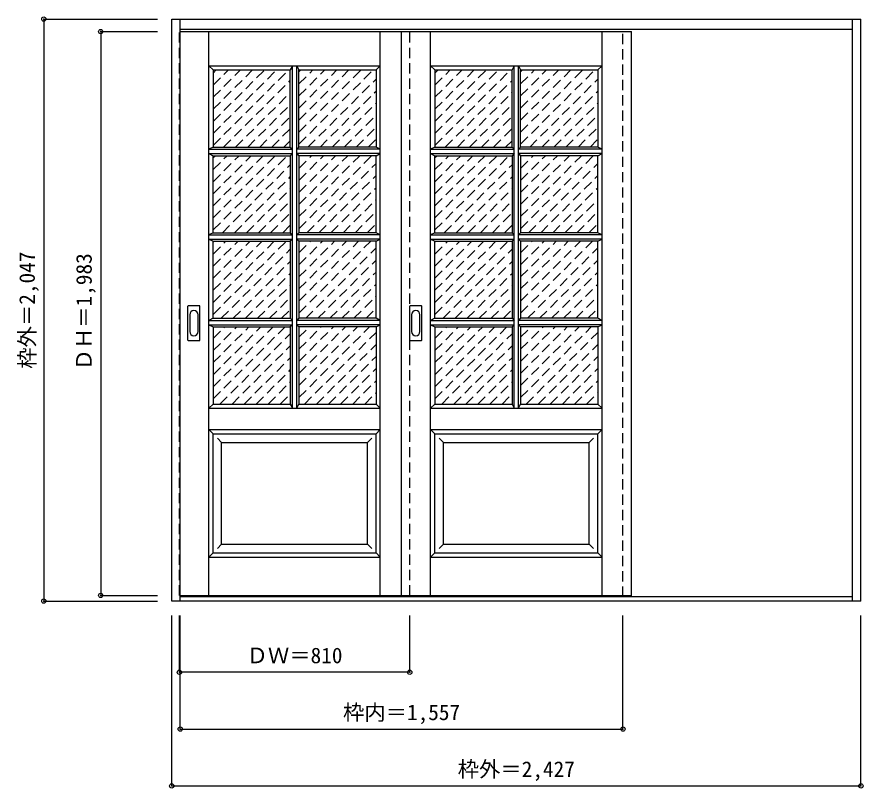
# Model space of a CAD drawing. Units: millimetres, scale not verified. Extents: x -1325 to 1652, y -1778 to 934.
import ezdxf
from ezdxf.enums import TextEntityAlignment as Align

# ---------------------------------------------------------------- set-up
doc = ezdxf.new("R2010")
doc.units = ezdxf.units.MM
doc.header["$LTSCALE"] = 30
doc.header["$PDMODE"] = 32
doc.header["$PDSIZE"] = 15
doc.linetypes.add('DASHED1', pattern=[1.8, 1.2, -0.6])
doc.layers.add('0-0', color=4, linetype='Continuous')
doc.layers.add('0-1_寸法', color=7, linetype='Continuous')
doc.styles.add('ＭＳ ゴシック', font='')
doc.styles.get('ＭＳ ゴシック').set_extended_font_data('MS Gothic')

msp = doc.modelspace()

# ---------------------------------------------------------------- linework, layer by layer
at = {"layer": '0-0', "color": 3}
for p, q in [((-779.93, -1120.48), (-779.93, 926.52)), ((-779.93, 926.52), (1644.07, 926.52)), ((-749.93, -1120.48), (-749.93, 926.52)), ((1614.07, -1120.48), (1614.07, 926.52)), ((1644.07, -1120.48), (1644.07, 926.52)), ((-749.93, 890.52), (1614.07, 890.52)), ((-749.93, 882.52), (837.07, 882.52)), ((27.07, 882.52), (27.07, -1100.48)), ((-634.43, 747.52), (-362.93, 747.52)), ((-362.93, 476.02), (-362.93, 747.52)), ((-332.93, 476.02), (-332.93, 747.52)), ((-332.93, 747.52), (-61.43, 747.52)), ((145.57, 747.52), (417.07, 747.52)), ((417.07, 476.02), (417.07, 747.52)), ((447.07, 476.02), (447.07, 747.52)), ((447.07, 747.52), (718.57, 747.52)), ((-634.43, 175.02), (-634.43, 446.02)), ((-634.43, 446.02), (-362.93, 446.02)), ((-362.93, 446.02), (-362.93, 175.02)), ((-332.93, 446.02), (-332.93, 175.02)), ((-61.43, 446.02), (-332.93, 446.02)), ((-61.43, 175.02), (-61.43, 446.02)), ((145.57, 175.02), (145.57, 446.02)), ((145.57, 446.02), (417.07, 446.02)), ((417.07, 446.02), (417.07, 175.02)), ((447.07, 446.02), (447.07, 175.02)), ((718.57, 446.02), (447.07, 446.02)), ((718.57, 175.02), (718.57, 446.02)), ((-634.43, 175.02), (-362.93, 175.02)), ((-61.43, 175.02), (-332.93, 175.02)), ((145.57, 175.02), (417.07, 175.02)), ((718.57, 175.02), (447.07, 175.02)), ((-634.43, -125.98), (-634.43, 145.02)), ((-634.43, 145.02), (-362.93, 145.02)), ((-362.93, 145.02), (-362.93, -125.98)), ((-332.93, 145.02), (-332.93, -125.98)), ((-61.43, 145.02), (-332.93, 145.02)), ((-61.43, -125.98), (-61.43, 145.02)), ((145.57, -125.98), (145.57, 145.02)), ((145.57, 145.02), (417.07, 145.02)), ((417.07, 145.02), (417.07, -125.98)), ((447.07, 145.02), (447.07, -125.98)), ((718.57, 145.02), (447.07, 145.02)), ((718.57, -125.98), (718.57, 145.02)), ((-722.93, -202.48), (-722.93, -83.48)), ((-682.43, -81.98), (-721.43, -81.98)), ((-680.93, -202.48), (-680.93, -83.48)), ((57.07, -202.48), (57.07, -83.48)), ((97.57, -81.98), (58.57, -81.98)), ((99.07, -202.48), (99.07, -83.48)), ((-634.43, -125.98), (-362.93, -125.98)), ((-61.43, -125.98), (-332.93, -125.98)), ((145.57, -125.98), (417.07, -125.98)), ((718.57, -125.98), (447.07, -125.98)), ((-634.43, -155.98), (-634.43, -427.48)), ((-634.43, -155.98), (-362.93, -155.98)), ((-362.93, -155.98), (-362.93, -427.48)), ((-61.43, -155.98), (-332.93, -155.98)), ((-61.43, -155.98), (-61.43, -427.48)), ((145.57, -155.98), (145.57, -427.48)), ((145.57, -155.98), (417.07, -155.98)), ((417.07, -155.98), (417.07, -427.48)), ((718.57, -155.98), (447.07, -155.98)), ((718.57, -155.98), (718.57, -427.48)), ((-721.43, -203.98), (-682.43, -203.98)), ((58.57, -203.98), (97.57, -203.98)), ((-634.43, -427.48), (-362.93, -427.48)), ((145.57, -427.48), (417.07, -427.48)), ((-634.43, -532.48), (-61.43, -532.48)), ((-634.43, -950.48), (-634.43, -532.48)), ((-61.43, -950.48), (-61.43, -532.48)), ((145.57, -532.48), (718.57, -532.48)), ((145.57, -950.48), (145.57, -532.48)), ((718.57, -950.48), (718.57, -532.48)), ((-634.43, -950.48), (-61.43, -950.48)), ((145.57, -950.48), (718.57, -950.48)), ((1644.07, -1120.48), (-779.93, -1120.48)), ((1614.07, -1105.48), (-749.93, -1105.48))]:
    msp.add_line(p, q, dxfattribs=at)
at = {"layer": '0-0', "color": 7}
for p, q in [((-649.43, -1100.48), (-649.43, 882.52)), ((-46.43, -1100.48), (-46.43, 882.52)), ((130.57, -1100.48), (130.57, 882.52)), ((733.57, -1100.48), (733.57, 882.52)), ((-649.43, 762.52), (-46.43, 762.52)), ((-649.43, 762.52), (-634.43, 747.52)), ((-355.43, 762.52), (-362.93, 747.52)), ((-355.43, -442.48), (-355.43, 762.52)), ((-340.43, -442.48), (-340.43, 762.52)), ((-340.43, 762.52), (-332.93, 747.52)), ((-46.43, 762.52), (-61.43, 747.52)), ((130.57, 762.52), (733.57, 762.52)), ((130.57, 762.52), (145.57, 747.52)), ((424.57, 762.52), (417.07, 747.52)), ((424.57, -442.48), (424.57, 762.52)), ((439.57, -442.48), (439.57, 762.52)), ((439.57, 762.52), (447.07, 747.52)), ((733.57, 762.52), (718.57, 747.52)), ((-634.43, 476.02), (-649.43, 468.52)), ((-649.43, 468.52), (-355.43, 468.52)), ((-649.43, 453.52), (-634.43, 446.02)), ((-649.43, 453.52), (-355.43, 453.52)), ((-362.93, 476.02), (-355.43, 468.52)), ((-355.43, 453.52), (-362.93, 446.02)), ((-332.93, 476.02), (-340.43, 468.52)), ((-46.43, 468.52), (-340.43, 468.52)), ((-340.43, 453.52), (-332.93, 446.02)), ((-46.43, 453.52), (-340.43, 453.52)), ((-46.43, 468.52), (-61.43, 476.02)), ((-61.43, 446.02), (-46.43, 453.52)), ((145.57, 476.02), (130.57, 468.52)), ((130.57, 468.52), (424.57, 468.52)), ((130.57, 453.52), (145.57, 446.02)), ((130.57, 453.52), (424.57, 453.52)), ((417.07, 476.02), (424.57, 468.52)), ((424.57, 453.52), (417.07, 446.02)), ((447.07, 476.02), (439.57, 468.52)), ((733.57, 468.52), (439.57, 468.52)), ((439.57, 453.52), (447.07, 446.02)), ((733.57, 453.52), (439.57, 453.52)), ((733.57, 468.52), (718.57, 476.02)), ((718.57, 446.02), (733.57, 453.52)), ((-634.43, 175.02), (-649.43, 167.52)), ((-649.43, 167.52), (-355.43, 167.52)), ((-649.43, 152.52), (-634.43, 145.02)), ((-649.43, 152.52), (-355.43, 152.52)), ((-362.93, 175.02), (-355.43, 167.52)), ((-355.43, 152.52), (-362.93, 145.02)), ((-332.93, 175.02), (-340.43, 167.52)), ((-46.43, 167.52), (-340.43, 167.52)), ((-340.43, 152.52), (-332.93, 145.02)), ((-46.43, 152.52), (-340.43, 152.52)), ((-46.43, 167.52), (-61.43, 175.02)), ((-61.43, 145.02), (-46.43, 152.52)), ((145.57, 175.02), (130.57, 167.52)), ((130.57, 167.52), (424.57, 167.52)), ((130.57, 152.52), (145.57, 145.02)), ((130.57, 152.52), (424.57, 152.52)), ((417.07, 175.02), (424.57, 167.52)), ((424.57, 152.52), (417.07, 145.02)), ((447.07, 175.02), (439.57, 167.52)), ((733.57, 167.52), (439.57, 167.52)), ((439.57, 152.52), (447.07, 145.02)), ((733.57, 152.52), (439.57, 152.52)), ((733.57, 167.52), (718.57, 175.02)), ((718.57, 145.02), (733.57, 152.52)), ((-716.93, -113.38), (-716.93, -172.58)), ((-686.93, -172.58), (-686.93, -113.38)), ((63.07, -113.38), (63.07, -172.58)), ((93.07, -172.58), (93.07, -113.38)), ((-634.43, -125.98), (-649.43, -133.48)), ((-649.43, -133.48), (-355.43, -133.48)), ((-649.43, -148.48), (-634.43, -155.98)), ((-649.43, -148.48), (-355.43, -148.48)), ((-362.93, -125.98), (-355.43, -133.48)), ((-355.43, -148.48), (-362.93, -155.98)), ((-332.93, -125.98), (-340.43, -133.48)), ((-46.43, -133.48), (-340.43, -133.48)), ((-340.43, -148.48), (-332.93, -155.98)), ((-46.43, -148.48), (-340.43, -148.48)), ((-46.43, -133.48), (-61.43, -125.98)), ((-61.43, -155.98), (-46.43, -148.48)), ((145.57, -125.98), (130.57, -133.48)), ((130.57, -133.48), (424.57, -133.48)), ((130.57, -148.48), (145.57, -155.98)), ((130.57, -148.48), (424.57, -148.48)), ((417.07, -125.98), (424.57, -133.48)), ((424.57, -148.48), (417.07, -155.98)), ((447.07, -125.98), (439.57, -133.48)), ((733.57, -133.48), (439.57, -133.48)), ((439.57, -148.48), (447.07, -155.98)), ((733.57, -148.48), (439.57, -148.48)), ((733.57, -133.48), (718.57, -125.98)), ((718.57, -155.98), (733.57, -148.48)), ((-634.43, -427.48), (-649.43, -442.48)), ((-649.43, -442.48), (-46.43, -442.48)), ((-362.93, -427.48), (-355.43, -442.48)), ((-340.43, -442.48), (-332.93, -427.48)), ((-61.43, -427.48), (-46.43, -442.48)), ((145.57, -427.48), (130.57, -442.48)), ((130.57, -442.48), (733.57, -442.48)), ((417.07, -427.48), (424.57, -442.48)), ((439.57, -442.48), (447.07, -427.48)), ((718.57, -427.48), (733.57, -442.48)), ((-649.43, -517.48), (-634.43, -532.48)), ((-649.43, -517.48), (-46.43, -517.48)), ((-46.43, -517.48), (-61.43, -532.48)), ((130.57, -517.48), (145.57, -532.48)), ((130.57, -517.48), (733.57, -517.48)), ((733.57, -517.48), (718.57, -532.48)), ((-619.43, -547.48), (-604.43, -562.48)), ((-604.43, -920.48), (-604.43, -562.48)), ((-604.43, -562.48), (-91.43, -562.48)), ((-76.43, -547.48), (-91.43, -562.48)), ((-91.43, -920.48), (-91.43, -562.48)), ((160.57, -547.48), (175.57, -562.48)), ((175.57, -920.48), (175.57, -562.48)), ((175.57, -562.48), (688.57, -562.48)), ((703.57, -547.48), (688.57, -562.48)), ((688.57, -920.48), (688.57, -562.48)), ((-604.43, -920.48), (-619.43, -935.48)), ((-604.43, -920.48), (-91.43, -920.48)), ((-91.43, -920.48), (-76.43, -935.48)), ((175.57, -920.48), (160.57, -935.48)), ((175.57, -920.48), (688.57, -920.48)), ((688.57, -920.48), (703.57, -935.48)), ((-634.43, -950.48), (-649.43, -965.48)), ((-61.43, -950.48), (-46.43, -965.48)), ((145.57, -950.48), (130.57, -965.48)), ((718.57, -950.48), (733.57, -965.48)), ((-649.43, -965.48), (-46.43, -965.48)), ((130.57, -965.48), (733.57, -965.48))]:
    msp.add_line(p, q, dxfattribs=at)
at = {"layer": '0-0', "linetype": 'DASHED1'}
for p, q in [((57.07, -1100.48), (57.07, 882.52)), ((807.07, -1105.48), (807.07, 890.52)), ((837.07, -1105.48), (837.07, 890.52)), ((-634.43, 481.79), (-368.7, 747.52)), ((-634.43, 524.21), (-411.12, 747.52)), ((-634.43, 566.64), (-453.55, 747.52)), ((-634.43, 609.07), (-495.98, 747.52)), ((-634.43, 651.49), (-538.4, 747.52)), ((-634.43, 693.92), (-580.83, 747.52)), ((-634.43, 736.34), (-623.26, 747.52)), ((-332.93, 486.3), (-71.71, 747.52)), ((-332.93, 528.73), (-114.14, 747.52)), ((-332.93, 571.15), (-156.57, 747.52)), ((-332.93, 613.58), (-198.99, 747.52)), ((-332.93, 656.01), (-241.42, 747.52)), ((-332.93, 698.43), (-283.84, 747.52)), ((-332.93, 740.86), (-326.27, 747.52)), ((145.57, 481.79), (411.3, 747.52)), ((145.57, 524.21), (368.88, 747.52)), ((145.57, 566.64), (326.45, 747.52)), ((145.57, 609.07), (284.02, 747.52)), ((145.57, 651.49), (241.6, 747.52)), ((145.57, 693.92), (199.17, 747.52)), ((145.57, 736.34), (156.74, 747.52)), ((447.07, 486.3), (708.29, 747.52)), ((447.07, 528.73), (665.86, 747.52)), ((447.07, 571.15), (623.43, 747.52)), ((447.07, 613.58), (581.01, 747.52)), ((447.07, 656.01), (538.58, 747.52)), ((447.07, 698.43), (496.16, 747.52)), ((447.07, 740.86), (453.73, 747.52)), ((-300.79, 476.02), (-61.43, 715.37)), ((479.21, 476.02), (718.57, 715.37)), ((-597.77, 476.02), (-362.93, 710.86)), ((182.23, 476.02), (417.07, 710.86)), ((-555.34, 476.02), (-362.93, 668.43)), ((-258.36, 476.02), (-61.43, 672.95)), ((224.66, 476.02), (417.07, 668.43)), ((521.64, 476.02), (718.57, 672.95)), ((-512.92, 476.02), (-362.93, 626.01)), ((-215.93, 476.02), (-61.43, 630.52)), ((267.08, 476.02), (417.07, 626.01)), ((564.07, 476.02), (718.57, 630.52)), ((-470.49, 476.02), (-362.93, 583.58)), ((-173.51, 476.02), (-61.43, 588.1)), ((309.51, 476.02), (417.07, 583.58)), ((606.49, 476.02), (718.57, 588.1)), ((-428.07, 476.02), (-362.93, 541.15)), ((-131.08, 476.02), (-61.43, 545.67)), ((351.93, 476.02), (417.07, 541.15)), ((648.92, 476.02), (718.57, 545.67)), ((-385.64, 476.02), (-362.93, 498.73)), ((-88.65, 476.02), (-61.43, 503.24)), ((394.36, 476.02), (417.07, 498.73)), ((691.35, 476.02), (718.57, 503.24)), ((-634.43, 184.8), (-373.21, 446.02)), ((-634.43, 227.23), (-415.64, 446.02)), ((-634.43, 269.65), (-458.07, 446.02)), ((-634.43, 312.08), (-500.49, 446.02)), ((-634.43, 354.51), (-542.92, 446.02)), ((-634.43, 396.93), (-585.34, 446.02)), ((-634.43, 439.36), (-627.77, 446.02)), ((-332.93, 189.32), (-76.23, 446.02)), ((-332.93, 231.74), (-118.65, 446.02)), ((-332.93, 274.17), (-161.08, 446.02)), ((-332.93, 316.6), (-203.51, 446.02)), ((-332.93, 359.02), (-245.93, 446.02)), ((-332.93, 401.45), (-288.36, 446.02)), ((-332.93, 443.87), (-330.79, 446.02)), ((-304.8, 175.02), (-61.43, 418.39)), ((145.57, 184.8), (406.79, 446.02)), ((145.57, 227.23), (364.36, 446.02)), ((145.57, 269.65), (321.93, 446.02)), ((145.57, 312.08), (279.51, 446.02)), ((145.57, 354.51), (237.08, 446.02)), ((145.57, 396.93), (194.66, 446.02)), ((145.57, 439.36), (152.23, 446.02)), ((447.07, 189.32), (703.77, 446.02)), ((447.07, 231.74), (661.35, 446.02)), ((447.07, 274.17), (618.92, 446.02)), ((447.07, 316.6), (576.49, 446.02)), ((447.07, 359.02), (534.07, 446.02)), ((447.07, 401.45), (491.64, 446.02)), ((447.07, 443.87), (449.21, 446.02)), ((475.2, 175.02), (718.57, 418.39)), ((-601.79, 175.02), (-362.93, 413.87)), ((178.21, 175.02), (417.07, 413.87)), ((-559.36, 175.02), (-362.93, 371.45)), ((-262.38, 175.02), (-61.43, 375.96)), ((220.64, 175.02), (417.07, 371.45)), ((517.62, 175.02), (718.57, 375.96)), ((-516.93, 175.02), (-362.93, 329.02)), ((-219.95, 175.02), (-61.43, 333.54)), ((263.07, 175.02), (417.07, 329.02)), ((560.05, 175.02), (718.57, 333.54)), ((-474.51, 175.02), (-362.93, 286.6)), ((-177.52, 175.02), (-61.43, 291.11)), ((305.49, 175.02), (417.07, 286.6)), ((602.48, 175.02), (718.57, 291.11)), ((-432.08, 175.02), (-362.93, 244.17)), ((-135.1, 175.02), (-61.43, 248.68)), ((347.92, 175.02), (417.07, 244.17)), ((644.9, 175.02), (718.57, 248.68)), ((-389.65, 175.02), (-362.93, 201.74)), ((-92.67, 175.02), (-61.43, 206.26)), ((390.35, 175.02), (417.07, 201.74)), ((687.33, 175.02), (718.57, 206.26)), ((-634.43, -112.18), (-377.23, 145.02)), ((-634.43, -69.76), (-419.65, 145.02)), ((-634.43, -27.33), (-462.08, 145.02)), ((-634.43, 15.1), (-504.51, 145.02)), ((-634.43, 57.52), (-546.93, 145.02)), ((-634.43, 99.95), (-589.36, 145.02)), ((-634.43, 142.37), (-631.79, 145.02)), ((-332.93, -107.67), (-80.24, 145.02)), ((-332.93, -65.24), (-122.67, 145.02)), ((-332.93, -22.82), (-165.1, 145.02)), ((-332.93, 19.61), (-207.52, 145.02)), ((-332.93, 62.04), (-249.95, 145.02)), ((-332.93, 104.46), (-292.38, 145.02)), ((-308.82, -125.98), (-61.43, 121.41)), ((145.57, -112.18), (402.77, 145.02)), ((145.57, -69.76), (360.35, 145.02)), ((145.57, -27.33), (317.92, 145.02)), ((145.57, 15.1), (275.49, 145.02)), ((145.57, 57.52), (233.07, 145.02)), ((145.57, 99.95), (190.64, 145.02)), ((145.57, 142.37), (148.21, 145.02)), ((447.07, -107.67), (699.76, 145.02)), ((447.07, -65.24), (657.33, 145.02)), ((447.07, -22.82), (614.9, 145.02)), ((447.07, 19.61), (572.48, 145.02)), ((447.07, 62.04), (530.05, 145.02)), ((447.07, 104.46), (487.62, 145.02)), ((471.18, -125.98), (718.57, 121.41)), ((-605.8, -125.98), (-362.93, 116.89)), ((174.2, -125.98), (417.07, 116.89)), ((-563.38, -125.98), (-362.93, 74.46)), ((-266.39, -125.98), (-61.43, 78.98)), ((216.62, -125.98), (417.07, 74.46)), ((513.61, -125.98), (718.57, 78.98)), ((-520.95, -125.98), (-362.93, 32.04)), ((-223.96, -125.98), (-61.43, 36.55)), ((259.05, -125.98), (417.07, 32.04)), ((556.04, -125.98), (718.57, 36.55)), ((-478.52, -125.98), (-362.93, -10.39)), ((-181.54, -125.98), (-61.43, -5.87)), ((301.48, -125.98), (417.07, -10.39)), ((598.46, -125.98), (718.57, -5.87)), ((-436.1, -125.98), (-362.93, -52.82)), ((-139.11, -125.98), (-61.43, -48.3)), ((343.9, -125.98), (417.07, -52.82)), ((640.89, -125.98), (718.57, -48.3)), ((-393.67, -125.98), (-362.93, -95.24)), ((-96.68, -125.98), (-61.43, -90.73)), ((386.33, -125.98), (417.07, -95.24)), ((683.32, -125.98), (718.57, -90.73)), ((-634.43, -409.17), (-381.24, -155.98)), ((-634.43, -366.74), (-423.67, -155.98)), ((-634.43, -324.32), (-466.1, -155.98)), ((-634.43, -281.89), (-508.52, -155.98)), ((-634.43, -239.46), (-550.95, -155.98)), ((-634.43, -197.04), (-593.38, -155.98)), ((-332.93, -404.65), (-84.26, -155.98)), ((-332.93, -362.23), (-126.68, -155.98)), ((-332.93, -319.8), (-169.11, -155.98)), ((-332.93, -277.37), (-211.54, -155.98)), ((-332.93, -234.95), (-253.96, -155.98)), ((-332.93, -192.52), (-296.39, -155.98)), ((-313.33, -427.48), (-61.43, -175.58)), ((145.57, -409.17), (398.76, -155.98)), ((145.57, -366.74), (356.33, -155.98)), ((145.57, -324.32), (313.9, -155.98)), ((145.57, -281.89), (271.48, -155.98)), ((145.57, -239.46), (229.05, -155.98)), ((145.57, -197.04), (186.62, -155.98)), ((447.07, -404.65), (695.74, -155.98)), ((447.07, -362.23), (653.32, -155.98)), ((447.07, -319.8), (610.89, -155.98)), ((447.07, -277.37), (568.46, -155.98)), ((447.07, -234.95), (526.04, -155.98)), ((447.07, -192.52), (483.61, -155.98)), ((466.67, -427.48), (718.57, -175.58)), ((-610.32, -427.48), (-362.93, -180.09)), ((169.68, -427.48), (417.07, -180.09)), ((-567.89, -427.48), (-362.93, -222.52)), ((-270.91, -427.48), (-61.43, -218.01)), ((212.11, -427.48), (417.07, -222.52)), ((509.09, -427.48), (718.57, -218.01)), ((-525.46, -427.48), (-362.93, -264.95)), ((-228.48, -427.48), (-61.43, -260.43)), ((254.54, -427.48), (417.07, -264.95)), ((551.52, -427.48), (718.57, -260.43)), ((-483.04, -427.48), (-362.93, -307.37)), ((-186.05, -427.48), (-61.43, -302.86)), ((296.96, -427.48), (417.07, -307.37)), ((593.95, -427.48), (718.57, -302.86)), ((-440.61, -427.48), (-362.93, -349.8)), ((-143.63, -427.48), (-61.43, -345.29)), ((339.39, -427.48), (417.07, -349.8)), ((636.37, -427.48), (718.57, -345.29)), ((-398.18, -427.48), (-362.93, -392.23)), ((-101.2, -427.48), (-61.43, -387.71)), ((381.82, -427.48), (417.07, -392.23)), ((678.8, -427.48), (718.57, -387.71))]:
    msp.add_line(p, q, dxfattribs=at)
msp.add_lwpolyline([(-749.93, -1100.48), (-752.93, -1100.48), (-752.93, 882.52), (-749.93, 882.52)], dxfattribs=at)
at = {"layer": '0-0', "color": 3}
for points in [[(-749.93, -1100.48), (837.07, -1100.48), (837.07, 882.52)], [(-634.43, 747.52), (-634.43, 476.02), (-362.93, 476.02)], [(-61.43, 747.52), (-61.43, 476.02), (-332.93, 476.02)], [(145.57, 747.52), (145.57, 476.02), (417.07, 476.02)], [(718.57, 747.52), (718.57, 476.02), (447.07, 476.02)], [(-332.93, -155.98), (-332.93, -427.48), (-61.43, -427.48)], [(447.07, -155.98), (447.07, -427.48), (718.57, -427.48)]]:
    msp.add_lwpolyline(points, dxfattribs=at)
for centre, start, end in [((-721.43, -83.48), 90, 180), ((-682.43, -83.48), 0, 90), ((58.57, -83.48), 90, 180), ((97.57, -83.48), 0, 90), ((-721.43, -202.48), 180, 270), ((-682.43, -202.48), 270, 0), ((58.57, -202.48), 180, 270), ((97.57, -202.48), 270, 0)]:
    msp.add_arc(centre, 1.5, start, end, dxfattribs=at)
at = {"layer": '0-0', "color": 7}
for centre, start, end in [((-701.93, -113.38), 0, 180), ((78.07, -113.38), 0, 180), ((-701.93, -172.58), 180, 0), ((78.07, -172.58), 180, 0)]:
    msp.add_arc(centre, 15, start, end, dxfattribs=at)
at = {"layer": '0-1_寸法', "color": 4}
for p, q in [((-1229.93, 926.52), (-1229.93, -1120.48)), ((-1229.93, 926.52), (-829.93, 926.52)), ((-1029.93, 882.52), (-829.93, 882.52)), ((-1029.93, 882.52), (-1029.93, -1100.48)), ((-1029.93, -1100.48), (-829.93, -1100.48)), ((-1229.93, -1120.48), (-829.93, -1120.48)), ((-779.93, -1770.48), (-779.93, -1170.48)), ((-752.93, -1370.48), (-752.93, -1170.48)), ((-749.93, -1570.48), (-749.93, -1170.48)), ((57.07, -1370.48), (57.07, -1170.48)), ((807.07, -1570.48), (807.07, -1170.48)), ((57.07, -1370.48), (-752.93, -1370.48)), ((-749.93, -1570.48), (807.07, -1570.48))]:
    msp.add_line(p, q, dxfattribs=at)
msp.add_lwpolyline([(-779.93, -1770.48), (1644.07, -1770.48), (1644.07, -1170.48)], dxfattribs=at)
at = {"layer": '0-1_寸法'}
for p in [(-1229.93, 926.52), (-1029.93, 882.52), (-1029.93, -1100.48), (-1229.93, -1120.48), (-752.93, -1370.48), (57.07, -1370.48), (-749.93, -1570.48), (807.07, -1570.48), (-779.93, -1770.48), (1644.07, -1770.48)]:
    msp.add_point(p, dxfattribs=at)

# ---------------------------------------------------------------- texts
at = {"layer": '0-1_寸法', "style": 'ＭＳ ゴシック'}
for s, p in [('枠外＝2,047', (-1244.93, -303.23)), ('ＤＨ＝1,983', (-1044.93, -309.23))]:
    msp.add_text(s, height=54.99, rotation=90, dxfattribs=at).set_placement(p, align=Align.BOTTOM_LEFT)
for s, p in [('ＤＷ＝810', (-516.68, -1355.48)), ('枠内＝1,557', (-177.68, -1555.48)), ('枠外＝2,427', (225.82, -1755.48))]:
    msp.add_text(s, height=54.99, dxfattribs=at).set_placement(p, align=Align.BOTTOM_LEFT)

doc.saveas('drawing.dxf')
